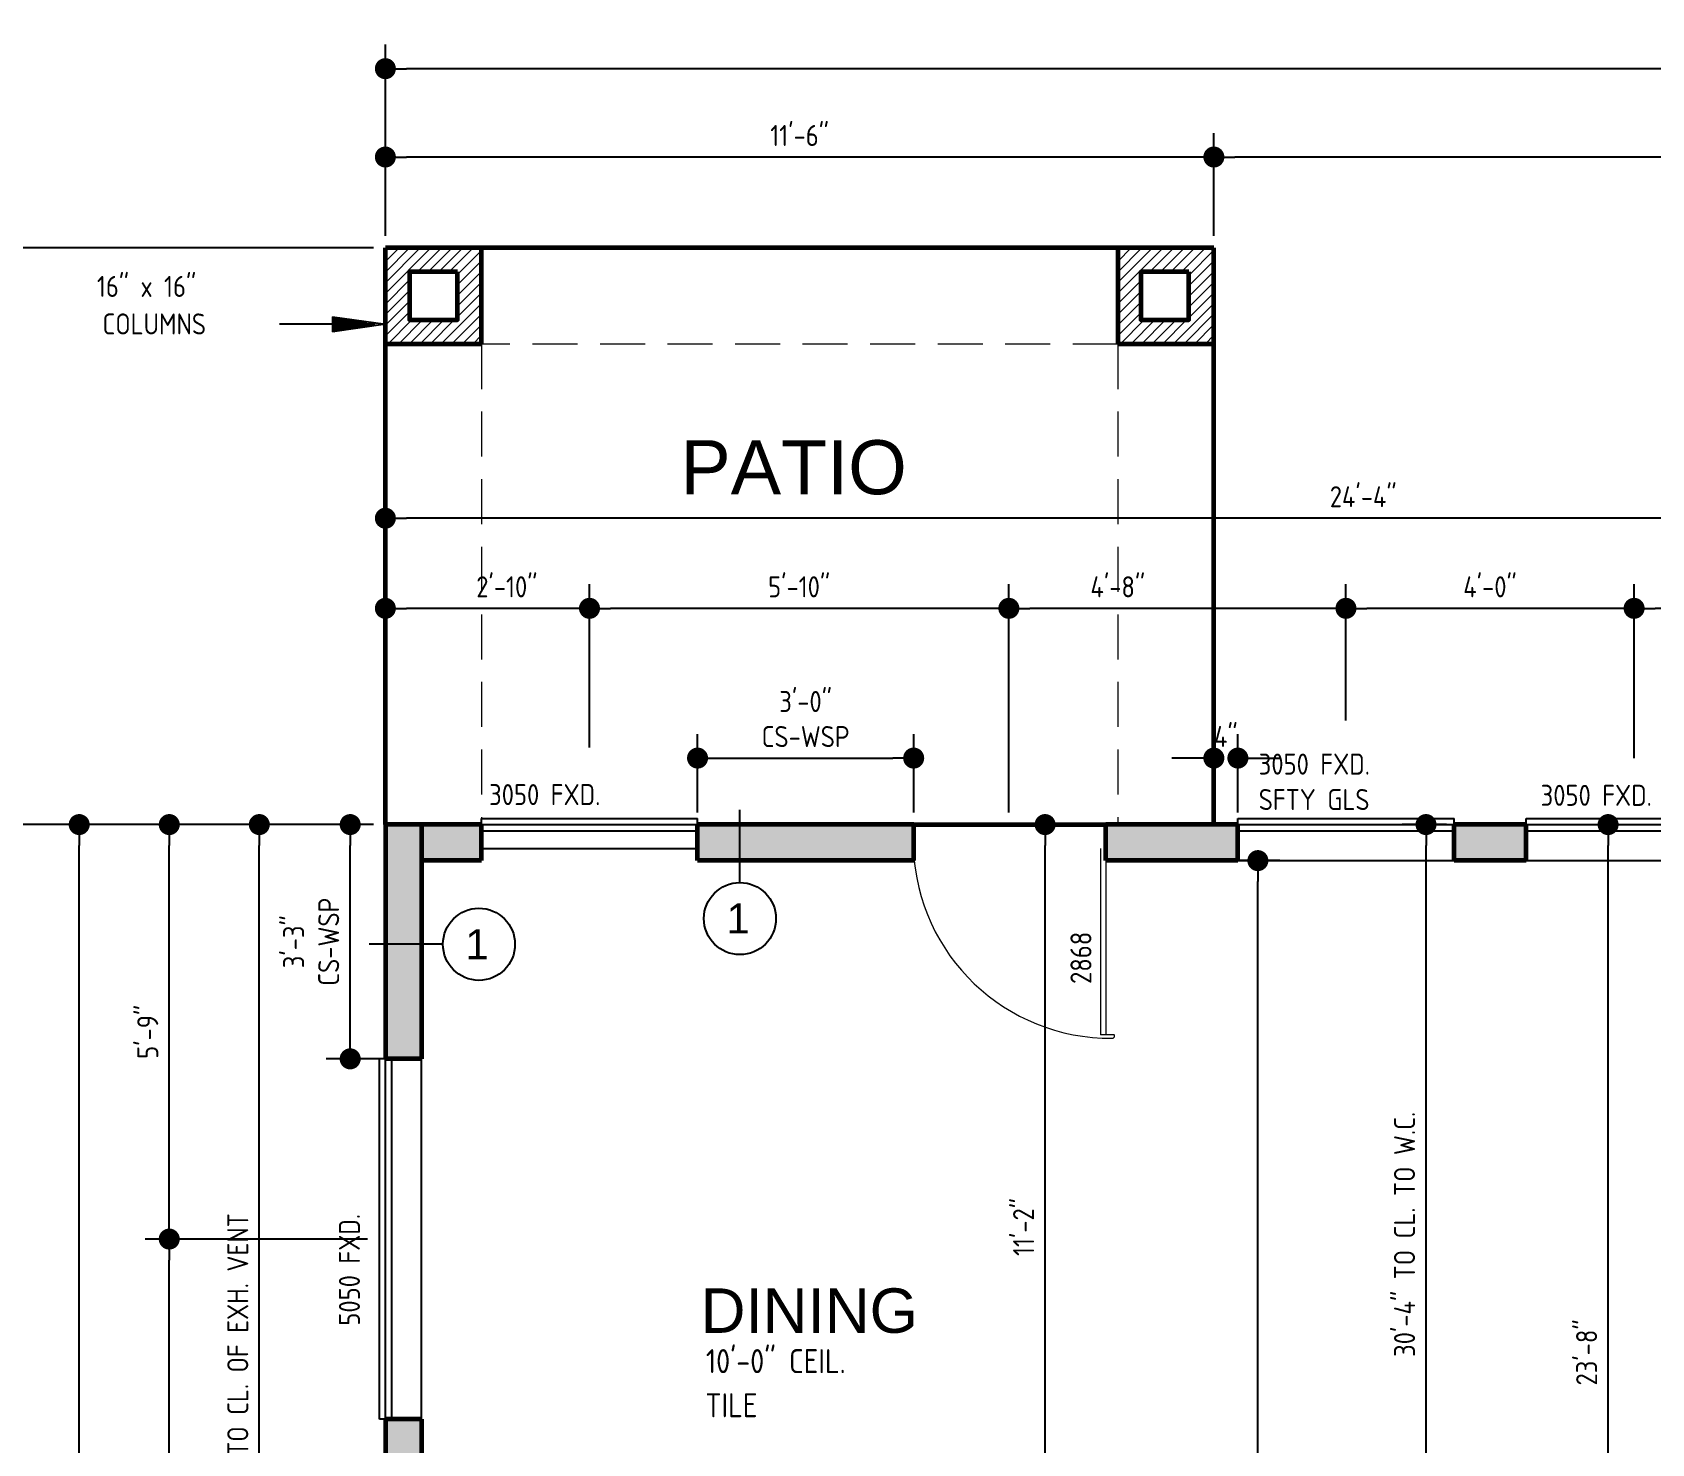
# Model space of a CAD drawing. Header units: feet. Extents: x 57903 to 63568, y -124112 to -112262.
# Drawn here: x 58261.1 to 58530.8, y -112499.9 to -112265 of the extents above; entities that cross this region are included whole.
import ezdxf

# ---------------------------------------------------------------- set-up
doc = ezdxf.new("R2010")
doc.units = ezdxf.units.FT
doc.header["$LTSCALE"] = 30
doc.header["$MEASUREMENT"] = 0
doc.linetypes.add('DASHED', pattern=[0.75, 0.5, -0.25])
doc.linetypes.add('Solid', pattern=[0])
for name, color, linetype, lineweight in [('DIMS', 137, 'Continuous', 15), ('DOORS', 157, 'Continuous', 9), ('DOORTEXT', 253, 'Continuous', 20), ('HATCH', 123, 'Continuous', 0), ('L1', 251, 'Continuous', 13), ('ROOM LBLS', 253, 'Continuous', 30), ('TEXT LBLS', 81, 'Continuous', 18), ('WALLS', 7, 'Continuous', 60), ('WINDWS LBLS', 121, 'Continuous', 18)]:
    doc.layers.add(name, color=color, linetype=linetype, lineweight=lineweight)
doc.layers.add('TEXT', color=7, linetype='Continuous')
doc.layers.add('WINS', color=121, linetype='Continuous')
doc.styles.add('ARCH', font='ARCHITXT.SHX')
doc.styles.add('SWIS72', font='swissel.ttf', dxfattribs={"height": 4.5})
doc.styles.add('TEXT1', font='ARCHITXT.shx')
doc.dimstyles.new('ARCHITECTURAL', dxfattribs={"dimtxt": 3.5, "dimasz": 3.5, "dimexe": 4, "dimexo": 2, "dimgap": 1.5, "dimtad": 1, "dimdec": 1, "dimzin": 3, "dimdsep": 46, "dimlunit": 4, "dimtxsty": 'ARCH', "dimblk": 'DOT', "dimcen": 0.0625, "dimadec": 0, "dimazin": 0, "dimtfac": 1, "dimtdec": 1, "dimtix": 1, "dimtofl": 0, "dimtmove": 1, "dimatfit": 2, "dimldrblk": 'DOTSMALL', "dimfxl": 1, "dimtolj": 1, "dimtzin": 0, "dimarcsym": 0})
pattern_1 = [(45, (-27825.7921, 10814.1042), (-0.883883476, 0.883883476), [])]

# ---------------------------------------------------------------- blocks, each defined once
blk = doc.blocks.new('_Dot')
at = {"layer": 'DIMS', "color": 0, "lineweight": -2}
blk.add_line((-0.5, 0), (-1, 0), dxfattribs=at)
at = {"layer": 'DIMS', "color": 0, "const_width": 0.5}
blk.add_lwpolyline([(-0.25, 0, 1), (0.25, 0, 1)], format="xyb", close=True, dxfattribs=at)
blk = doc.blocks.new('*D447')
at = {"layer": 'Defpoints', "color": 0, "linetype": 'Solid', "transparency": 16777216}
for p in [(58527.91, -112360.87), (58575.91, -112386.13), (58527.91, -112387.82)]:
    blk.add_point(p, dxfattribs=at)
at = {"layer": 'DIMS', "color": 0, "linetype": 'Solid', "lineweight": -2, "transparency": 16777216}
for p, q in [((58527.91, -112385.82), (58527.91, -112356.87)), ((58575.91, -112384.13), (58575.91, -112356.87)), ((58572.41, -112360.87), (58531.41, -112360.87))]:
    blk.add_line(p, q, dxfattribs=at)
at = {"layer": 'DIMS', "color": 0, "linetype": 'Solid', "lineweight": -2, "transparency": 16777216, "xscale": 3.5, "yscale": 3.5, "zscale": 3.5, "rotation": 180}
blk.add_blockref('_Dot', (58527.91, -112360.87), dxfattribs=at)
at = {"layer": 'DIMS', "color": 0, "linetype": 'Solid', "lineweight": -2, "transparency": 16777216, "xscale": 3.5, "yscale": 3.5, "zscale": 3.5}
blk.add_blockref('_Dot', (58575.91, -112360.87), dxfattribs=at)
at = {"layer": 'DIMS', "color": 0, "linetype": 'Solid', "transparency": 16777216, "insert": (58551.91, -112357.29), "char_height": 3.5, "attachment_point": 5, "style": 'ARCH'}
blk.add_mtext('\\A1;4\'-0"', dxfattribs=at)
blk = doc.blocks.new('_DotSmall')
at = {"layer": 'DIMS', "color": 0, "const_width": 0.5}
blk.add_lwpolyline([(-0.0625, 0, 1), (0.0625, 0, 1)], format="xyb", close=True, dxfattribs=at)
blk = doc.blocks.new('*D448')
at = {"layer": 'Defpoints', "color": 0, "linetype": 'Solid', "transparency": 16777216}
for p in [(58479.91, -112360.87), (58479.91, -112381.52), (58527.91, -112381.83)]:
    blk.add_point(p, dxfattribs=at)
at = {"layer": 'DIMS', "color": 0, "linetype": 'Solid', "lineweight": -2, "transparency": 16777216}
for p, q in [((58479.91, -112379.52), (58479.91, -112356.87)), ((58527.91, -112379.83), (58527.91, -112356.87)), ((58524.41, -112360.87), (58483.41, -112360.87))]:
    blk.add_line(p, q, dxfattribs=at)
at = {"layer": 'DIMS', "color": 0, "linetype": 'Solid', "lineweight": -2, "transparency": 16777216, "xscale": 3.5, "yscale": 3.5, "zscale": 3.5, "rotation": 180}
blk.add_blockref('_Dot', (58479.91, -112360.87), dxfattribs=at)
at = {"layer": 'DIMS', "color": 0, "linetype": 'Solid', "lineweight": -2, "transparency": 16777216, "xscale": 3.5, "yscale": 3.5, "zscale": 3.5}
blk.add_blockref('_Dot', (58527.91, -112360.87), dxfattribs=at)
at = {"layer": 'DIMS', "color": 0, "linetype": 'Solid', "transparency": 16777216, "insert": (58503.91, -112357.29), "char_height": 3.5, "attachment_point": 5, "style": 'ARCH'}
blk.add_mtext('\\A1;4\'-0"', dxfattribs=at)
blk = doc.blocks.new('*D449')
at = {"layer": 'Defpoints', "color": 0, "linetype": 'Solid', "transparency": 16777216}
for p in [(58423.76, -112360.87), (58479.91, -112381.52), (58423.76, -112396.87)]:
    blk.add_point(p, dxfattribs=at)
at = {"layer": 'DIMS', "color": 0, "linetype": 'Solid', "lineweight": -2, "transparency": 16777216}
for p, q in [((58423.76, -112394.87), (58423.76, -112356.87)), ((58479.91, -112379.52), (58479.91, -112356.87)), ((58476.41, -112360.87), (58427.26, -112360.87))]:
    blk.add_line(p, q, dxfattribs=at)
at = {"layer": 'DIMS', "color": 0, "linetype": 'Solid', "lineweight": -2, "transparency": 16777216, "xscale": 3.5, "yscale": 3.5, "zscale": 3.5, "rotation": 180}
blk.add_blockref('_Dot', (58423.76, -112360.87), dxfattribs=at)
at = {"layer": 'DIMS', "color": 0, "linetype": 'Solid', "lineweight": -2, "transparency": 16777216, "xscale": 3.5, "yscale": 3.5, "zscale": 3.5}
blk.add_blockref('_Dot', (58479.91, -112360.87), dxfattribs=at)
at = {"layer": 'DIMS', "color": 0, "linetype": 'Solid', "transparency": 16777216, "insert": (58441.91, -112357.29), "char_height": 3.5, "attachment_point": 5, "style": 'ARCH'}
blk.add_mtext('\\A1;4\'-8"', dxfattribs=at)
blk = doc.blocks.new('*D450')
at = {"layer": 'Defpoints', "color": 0, "linetype": 'Solid', "transparency": 16777216}
for p in [(58353.91, -112360.87), (58353.91, -112386.01), (58423.76, -112396.87)]:
    blk.add_point(p, dxfattribs=at)
at = {"layer": 'DIMS', "color": 0, "linetype": 'Solid', "lineweight": -2, "transparency": 16777216}
for p, q in [((58353.91, -112384.01), (58353.91, -112356.87)), ((58423.76, -112394.87), (58423.76, -112356.87)), ((58420.26, -112360.87), (58357.41, -112360.87))]:
    blk.add_line(p, q, dxfattribs=at)
at = {"layer": 'DIMS', "color": 0, "linetype": 'Solid', "lineweight": -2, "transparency": 16777216, "xscale": 3.5, "yscale": 3.5, "zscale": 3.5, "rotation": 180}
blk.add_blockref('_Dot', (58353.91, -112360.87), dxfattribs=at)
at = {"layer": 'DIMS', "color": 0, "linetype": 'Solid', "lineweight": -2, "transparency": 16777216, "xscale": 3.5, "yscale": 3.5, "zscale": 3.5}
blk.add_blockref('_Dot', (58423.76, -112360.87), dxfattribs=at)
at = {"layer": 'DIMS', "color": 0, "linetype": 'Solid', "transparency": 16777216, "insert": (58388.83, -112357.29), "char_height": 3.5, "attachment_point": 5, "style": 'ARCH'}
blk.add_mtext('\\A1;5\'-10"', dxfattribs=at)
blk = doc.blocks.new('*D451')
at = {"layer": 'Defpoints', "color": 0, "linetype": 'Solid', "transparency": 16777216}
for p in [(58319.91, -112360.87), (58353.91, -112386.01), (58319.91, -112396.87)]:
    blk.add_point(p, dxfattribs=at)
at = {"layer": 'DIMS', "color": 0, "linetype": 'Solid', "lineweight": -2, "transparency": 16777216}
for p, q in [((58319.91, -112394.87), (58319.91, -112356.87)), ((58353.91, -112384.01), (58353.91, -112356.87)), ((58350.41, -112360.87), (58323.41, -112360.87))]:
    blk.add_line(p, q, dxfattribs=at)
at = {"layer": 'DIMS', "color": 0, "linetype": 'Solid', "lineweight": -2, "transparency": 16777216, "xscale": 3.5, "yscale": 3.5, "zscale": 3.5, "rotation": 180}
blk.add_blockref('_Dot', (58319.91, -112360.87), dxfattribs=at)
at = {"layer": 'DIMS', "color": 0, "linetype": 'Solid', "lineweight": -2, "transparency": 16777216, "xscale": 3.5, "yscale": 3.5, "zscale": 3.5}
blk.add_blockref('_Dot', (58353.91, -112360.87), dxfattribs=at)
at = {"layer": 'DIMS', "color": 0, "linetype": 'Solid', "transparency": 16777216, "insert": (58340.15, -112357.29), "char_height": 3.5, "attachment_point": 5, "style": 'ARCH'}
blk.add_mtext('\\A1;2\'-10"', dxfattribs=at)
blk = doc.blocks.new('*D453')
at = {"layer": 'Defpoints', "color": 0, "linetype": 'Solid', "transparency": 16777216}
for p in [(58319.91, -112345.87), (58319.91, -112396.87), (58611.91, -112400.87)]:
    blk.add_point(p, dxfattribs=at)
at = {"layer": 'DIMS', "color": 0, "linetype": 'Solid', "lineweight": -2, "transparency": 16777216}
for p, q in [((58319.91, -112394.87), (58319.91, -112341.87)), ((58611.91, -112398.87), (58611.91, -112341.87)), ((58608.41, -112345.87), (58323.41, -112345.87))]:
    blk.add_line(p, q, dxfattribs=at)
at = {"layer": 'DIMS', "color": 0, "linetype": 'Solid', "lineweight": -2, "transparency": 16777216, "xscale": 3.5, "yscale": 3.5, "zscale": 3.5, "rotation": 180}
blk.add_blockref('_Dot', (58319.91, -112345.87), dxfattribs=at)
at = {"layer": 'DIMS', "color": 0, "linetype": 'Solid', "lineweight": -2, "transparency": 16777216, "xscale": 3.5, "yscale": 3.5, "zscale": 3.5}
blk.add_blockref('_Dot', (58611.91, -112345.87), dxfattribs=at)
at = {"layer": 'DIMS', "color": 0, "linetype": 'Solid', "transparency": 16777216, "insert": (58482.79, -112342.29), "char_height": 3.5, "attachment_point": 5, "style": 'ARCH'}
blk.add_mtext('\\A1;24\'-4"', dxfattribs=at)
blk = doc.blocks.new('*D454')
at = {"layer": 'Defpoints', "color": 0, "linetype": 'Solid', "transparency": 16777216}
for p in [(58457.91, -112285.74), (58457.91, -112300.87), (58787.91, -112396.87)]:
    blk.add_point(p, dxfattribs=at)
at = {"layer": 'DIMS', "color": 0, "linetype": 'Solid', "lineweight": -2, "transparency": 16777216}
for p, q in [((58457.91, -112298.87), (58457.91, -112281.74)), ((58787.91, -112394.87), (58787.91, -112281.74)), ((58784.41, -112285.74), (58461.41, -112285.74))]:
    blk.add_line(p, q, dxfattribs=at)
at = {"layer": 'DIMS', "color": 0, "linetype": 'Solid', "lineweight": -2, "transparency": 16777216, "xscale": 3.5, "yscale": 3.5, "zscale": 3.5, "rotation": 180}
blk.add_blockref('_Dot', (58457.91, -112285.74), dxfattribs=at)
at = {"layer": 'DIMS', "color": 0, "linetype": 'Solid', "lineweight": -2, "transparency": 16777216, "xscale": 3.5, "yscale": 3.5, "zscale": 3.5}
blk.add_blockref('_Dot', (58787.91, -112285.74), dxfattribs=at)
at = {"layer": 'DIMS', "color": 0, "linetype": 'Solid', "transparency": 16777216, "insert": (58622.91, -112282.16), "char_height": 3.5, "attachment_point": 5, "style": 'ARCH'}
blk.add_mtext('\\A1;27\'-6"', dxfattribs=at)
blk = doc.blocks.new('*D455')
at = {"layer": 'Defpoints', "color": 0, "linetype": 'Solid', "transparency": 16777216}
for p in [(58319.91, -112285.74), (58319.91, -112289.82), (58457.91, -112300.87)]:
    blk.add_point(p, dxfattribs=at)
at = {"layer": 'DIMS', "color": 0, "linetype": 'Solid', "lineweight": -2, "transparency": 16777216}
for p, q in [((58319.91, -112287.82), (58319.91, -112281.74)), ((58457.91, -112298.87), (58457.91, -112281.74)), ((58454.41, -112285.74), (58323.41, -112285.74))]:
    blk.add_line(p, q, dxfattribs=at)
at = {"layer": 'DIMS', "color": 0, "linetype": 'Solid', "lineweight": -2, "transparency": 16777216, "xscale": 3.5, "yscale": 3.5, "zscale": 3.5, "rotation": 180}
blk.add_blockref('_Dot', (58319.91, -112285.74), dxfattribs=at)
at = {"layer": 'DIMS', "color": 0, "linetype": 'Solid', "lineweight": -2, "transparency": 16777216, "xscale": 3.5, "yscale": 3.5, "zscale": 3.5}
blk.add_blockref('_Dot', (58457.91, -112285.74), dxfattribs=at)
at = {"layer": 'DIMS', "color": 0, "linetype": 'Solid', "transparency": 16777216, "insert": (58388.91, -112282.16), "char_height": 3.5, "attachment_point": 5, "style": 'ARCH'}
blk.add_mtext('\\A1;11\'-6"', dxfattribs=at)
blk = doc.blocks.new('*D456')
at = {"layer": 'Defpoints', "color": 0, "linetype": 'Solid', "transparency": 16777216}
for p in [(58319.91, -112271.03), (58319.91, -112300.87), (58787.91, -112396.87)]:
    blk.add_point(p, dxfattribs=at)
at = {"layer": 'DIMS', "color": 0, "linetype": 'Solid', "lineweight": -2, "transparency": 16777216}
for p, q in [((58319.91, -112298.87), (58319.91, -112267.03)), ((58787.91, -112394.87), (58787.91, -112267.03)), ((58784.41, -112271.03), (58323.41, -112271.03))]:
    blk.add_line(p, q, dxfattribs=at)
at = {"layer": 'DIMS', "color": 0, "linetype": 'Solid', "lineweight": -2, "transparency": 16777216, "xscale": 3.5, "yscale": 3.5, "zscale": 3.5, "rotation": 180}
blk.add_blockref('_Dot', (58319.91, -112271.03), dxfattribs=at)
at = {"layer": 'DIMS', "color": 0, "linetype": 'Solid', "lineweight": -2, "transparency": 16777216, "xscale": 3.5, "yscale": 3.5, "zscale": 3.5}
blk.add_blockref('_Dot', (58787.91, -112271.03), dxfattribs=at)
at = {"layer": 'DIMS', "color": 0, "linetype": 'Solid', "transparency": 16777216, "insert": (58553.91, -112267.44), "char_height": 3.5, "attachment_point": 5, "style": 'ARCH'}
blk.add_mtext('\\A1;39\'-0"', dxfattribs=at)
blk = doc.blocks.new('*D490')
at = {"layer": 'Defpoints', "color": 0, "linetype": 'Solid', "transparency": 16777216}
for p in [(58283.91, -112465.87), (58318.91, -112465.87, -0.39), (58306.59, -112810.87)]:
    blk.add_point(p, dxfattribs=at)
at = {"layer": 'DIMS', "color": 0, "linetype": 'Solid', "lineweight": -2, "transparency": 16777216}
for p, q in [((58316.91, -112465.87), (58279.91, -112465.87)), ((58283.91, -112807.37), (58283.91, -112469.37)), ((58304.59, -112810.87), (58279.91, -112810.87))]:
    blk.add_line(p, q, dxfattribs=at)
at = {"layer": 'DIMS', "color": 0, "linetype": 'Solid', "lineweight": -2, "transparency": 16777216, "xscale": 3.5, "yscale": 3.5, "zscale": 3.5}
for p, rotation in [((58283.91, -112465.87), 90), ((58283.91, -112810.87), 270)]:
    blk.add_blockref('_Dot', p, dxfattribs=dict(at, rotation=rotation))
at = {"layer": 'DIMS', "color": 0, "linetype": 'Solid', "transparency": 16777216, "insert": (58280.33, -112603.97), "char_height": 3.5, "attachment_point": 5, "rotation": 90, "style": 'ARCH'}
blk.add_mtext('\\A1;28\'-9"', dxfattribs=at)
blk = doc.blocks.new('*D491')
at = {"layer": 'Defpoints', "color": 0, "linetype": 'Solid', "transparency": 16777216}
for p in [(58283.91, -112396.87), (58319.91, -112396.87), (58318.91, -112465.87, -0.39)]:
    blk.add_point(p, dxfattribs=at)
at = {"layer": 'DIMS', "color": 0, "linetype": 'Solid', "lineweight": -2, "transparency": 16777216}
for p, q in [((58317.91, -112396.87), (58279.91, -112396.87)), ((58283.91, -112462.37), (58283.91, -112400.37)), ((58316.91, -112465.87), (58279.91, -112465.87))]:
    blk.add_line(p, q, dxfattribs=at)
at = {"layer": 'DIMS', "color": 0, "linetype": 'Solid', "lineweight": -2, "transparency": 16777216, "xscale": 3.5, "yscale": 3.5, "zscale": 3.5}
for p, rotation in [((58283.91, -112396.87), 90), ((58283.91, -112465.87), 270)]:
    blk.add_blockref('_Dot', p, dxfattribs=dict(at, rotation=rotation))
at = {"layer": 'DIMS', "color": 0, "linetype": 'Solid', "transparency": 16777216, "insert": (58280.33, -112431.37), "char_height": 3.5, "attachment_point": 5, "rotation": 90, "style": 'ARCH'}
blk.add_mtext('\\A1;5\'-9"', dxfattribs=at)
blk = doc.blocks.new('*D498')
at = {"layer": 'Defpoints', "color": 0, "linetype": 'Solid', "transparency": 16777216}
for p in [(58253.91, -112396.87), (58319.91, -112396.87), (58319.91, -113188.87)]:
    blk.add_point(p, dxfattribs=at)
at = {"layer": 'DIMS', "color": 0, "linetype": 'Solid', "lineweight": -2, "transparency": 16777216}
for p, q in [((58317.91, -112396.87), (58249.91, -112396.87)), ((58253.91, -113185.37), (58253.91, -112400.37)), ((58317.91, -113188.87), (58249.91, -113188.87))]:
    blk.add_line(p, q, dxfattribs=at)
at = {"layer": 'DIMS', "color": 0, "linetype": 'Solid', "lineweight": -2, "transparency": 16777216, "xscale": 3.5, "yscale": 3.5, "zscale": 3.5}
for p, rotation in [((58253.91, -112396.87), 90), ((58253.91, -113188.87), 270)]:
    blk.add_blockref('_Dot', p, dxfattribs=dict(at, rotation=rotation))
at = {"layer": 'DIMS', "color": 0, "linetype": 'Solid', "transparency": 16777216, "insert": (58250.33, -112792.87), "char_height": 3.5, "attachment_point": 5, "rotation": 90, "style": 'ARCH'}
blk.add_mtext('\\A1;66\'-0"', dxfattribs=at)
blk = doc.blocks.new('*D499')
at = {"layer": 'Defpoints', "color": 0, "linetype": 'Solid', "transparency": 16777216}
for p in [(58253.91, -112300.87), (58319.91, -112300.87), (58319.91, -112396.87)]:
    blk.add_point(p, dxfattribs=at)
at = {"layer": 'DIMS', "color": 0, "linetype": 'Solid', "lineweight": -2, "transparency": 16777216}
for p, q in [((58317.91, -112300.87), (58249.91, -112300.87)), ((58253.91, -112393.37), (58253.91, -112304.37)), ((58317.91, -112396.87), (58249.91, -112396.87))]:
    blk.add_line(p, q, dxfattribs=at)
at = {"layer": 'DIMS', "color": 0, "linetype": 'Solid', "lineweight": -2, "transparency": 16777216, "xscale": 3.5, "yscale": 3.5, "zscale": 3.5}
for p, rotation in [((58253.91, -112300.87), 90), ((58253.91, -112396.87), 270)]:
    blk.add_blockref('_Dot', p, dxfattribs=dict(at, rotation=rotation))
at = {"layer": 'DIMS', "color": 0, "linetype": 'Solid', "transparency": 16777216, "insert": (58250.33, -112348.87), "char_height": 3.5, "attachment_point": 5, "rotation": 90, "style": 'ARCH'}
blk.add_mtext('\\A1;8\'-0"', dxfattribs=at)
blk = doc.blocks.new('*D500')
at = {"layer": 'Defpoints', "color": 0, "linetype": 'Solid', "transparency": 16777216}
for p in [(58268.91, -112396.87), (58319.91, -112396.87), (58323.91, -112657.9)]:
    blk.add_point(p, dxfattribs=at)
at = {"layer": 'DIMS', "color": 0, "linetype": 'Solid', "lineweight": -2, "transparency": 16777216}
for p, q in [((58317.91, -112396.87), (58264.91, -112396.87)), ((58268.91, -112654.4), (58268.91, -112400.37)), ((58321.91, -112657.9), (58264.91, -112657.9))]:
    blk.add_line(p, q, dxfattribs=at)
at = {"layer": 'DIMS', "color": 0, "linetype": 'Solid', "lineweight": -2, "transparency": 16777216, "xscale": 3.5, "yscale": 3.5, "zscale": 3.5}
for p, rotation in [((58268.91, -112396.87), 90), ((58268.91, -112657.9), 270)]:
    blk.add_blockref('_Dot', p, dxfattribs=dict(at, rotation=rotation))
at = {"layer": 'DIMS', "color": 0, "linetype": 'Solid', "transparency": 16777216, "insert": (58265.33, -112527.39), "char_height": 3.5, "attachment_point": 5, "rotation": 90, "style": 'ARCH'}
blk.add_mtext('\\A1;21\'-9"', dxfattribs=at)
blk = doc.blocks.new('*D510')
at = {"layer": 'Defpoints', "color": 0, "linetype": 'Solid', "transparency": 16777216}
for p in [(58512.89, -112396.87), (58523.58, -112396.87), (58513.24, -112680.87)]:
    blk.add_point(p, dxfattribs=at)
at = {"layer": 'DIMS', "color": 0, "linetype": 'Solid', "lineweight": -2, "transparency": 16777216}
for p, q in [((58514.89, -112396.87), (58527.58, -112396.87)), ((58523.58, -112677.37), (58523.58, -112400.37)), ((58515.24, -112680.87), (58527.58, -112680.87))]:
    blk.add_line(p, q, dxfattribs=at)
at = {"layer": 'DIMS', "color": 0, "linetype": 'Solid', "lineweight": -2, "transparency": 16777216, "xscale": 3.5, "yscale": 3.5, "zscale": 3.5}
for p, rotation in [((58523.58, -112396.87), 90), ((58523.58, -112680.87), 270)]:
    blk.add_blockref('_Dot', p, dxfattribs=dict(at, rotation=rotation))
at = {"layer": 'DIMS', "color": 0, "linetype": 'Solid', "transparency": 16777216, "insert": (58520, -112484.74), "char_height": 3.5, "attachment_point": 5, "rotation": 90, "style": 'ARCH'}
blk.add_mtext('\\A1;23\'-8"', dxfattribs=at)
blk = doc.blocks.new('*D549')
at = {"layer": 'Defpoints', "color": 0, "linetype": 'Solid', "transparency": 16777216}
for p in [(58493.25, -112396.87), (58498.64, -112396.87), (58507.91, -112760.87)]:
    blk.add_point(p, dxfattribs=at)
at = {"layer": 'DIMS', "color": 0, "linetype": 'Solid', "lineweight": -2, "transparency": 16777216}
for p, q in [((58496.64, -112396.87), (58489.25, -112396.87)), ((58493.25, -112757.37), (58493.25, -112400.37)), ((58505.91, -112760.87), (58489.25, -112760.87))]:
    blk.add_line(p, q, dxfattribs=at)
at = {"layer": 'DIMS', "color": 0, "linetype": 'Solid', "lineweight": -2, "transparency": 16777216, "xscale": 3.5, "yscale": 3.5, "zscale": 3.5}
for p, rotation in [((58493.25, -112396.87), 90), ((58493.25, -112760.87), 270)]:
    blk.add_blockref('_Dot', p, dxfattribs=dict(at, rotation=rotation))
at = {"layer": 'DIMS', "color": 0, "linetype": 'Solid', "transparency": 16777216, "insert": (58489.67, -112465.08), "char_height": 3.5, "attachment_point": 5, "rotation": 90, "style": 'ARCH'}
blk.add_mtext('\\A1;30\'-4" TO CL. TO W.C.', dxfattribs=at)
blk = doc.blocks.new('*D481')
at = {"layer": 'Defpoints', "color": 0, "linetype": 'Solid', "transparency": 16777216}
for p in [(58429.8, -112396.87), (58461.91, -112396.87), (58435.91, -112530.85, -0.82)]:
    blk.add_point(p, dxfattribs=at)
at = {"layer": 'DIMS', "color": 0, "linetype": 'Solid', "lineweight": -2, "transparency": 16777216}
for p, q in [((58459.91, -112396.87), (58425.8, -112396.87)), ((58429.8, -112527.35), (58429.8, -112400.37)), ((58433.91, -112530.85), (58425.8, -112530.85))]:
    blk.add_line(p, q, dxfattribs=at)
at = {"layer": 'DIMS', "color": 0, "linetype": 'Solid', "lineweight": -2, "transparency": 16777216, "xscale": 3.5, "yscale": 3.5, "zscale": 3.5}
for p, rotation in [((58429.8, -112396.87), 90), ((58429.8, -112530.85), 270)]:
    blk.add_blockref('_Dot', p, dxfattribs=dict(at, rotation=rotation))
at = {"layer": 'DIMS', "color": 0, "linetype": 'Solid', "transparency": 16777216, "insert": (58426.21, -112463.86), "char_height": 3.5, "attachment_point": 5, "rotation": 90, "style": 'ARCH'}
blk.add_mtext('\\A1;11\'-2"', dxfattribs=at)
blk = doc.blocks.new('*D577')
at = {"layer": 'Defpoints', "color": 0, "linetype": 'Solid', "transparency": 16777216}
for p in [(58298.91, -112396.87), (58319.91, -112396.87), (58320.98, -112592.95, -0.51)]:
    blk.add_point(p, dxfattribs=at)
at = {"layer": 'DIMS', "color": 0, "linetype": 'Solid', "lineweight": -2, "transparency": 16777216}
for p, q in [((58317.91, -112396.87), (58294.91, -112396.87)), ((58298.91, -112589.45), (58298.91, -112400.37)), ((58318.98, -112592.95), (58294.91, -112592.95))]:
    blk.add_line(p, q, dxfattribs=at)
at = {"layer": 'DIMS', "color": 0, "linetype": 'Solid', "lineweight": -2, "transparency": 16777216, "xscale": 3.5, "yscale": 3.5, "zscale": 3.5}
for p, rotation in [((58298.91, -112396.87), 90), ((58298.91, -112592.95), 270)]:
    blk.add_blockref('_Dot', p, dxfattribs=dict(at, rotation=rotation))
at = {"layer": 'DIMS', "color": 0, "linetype": 'Solid', "transparency": 16777216, "insert": (58295.33, -112487.97), "char_height": 3.5, "attachment_point": 5, "rotation": 90, "style": 'ARCH'}
blk.add_mtext('\\A1;16\'-4" TO CL. OF EXH. VENT', dxfattribs=at)
blk = doc.blocks.new('*D583')
at = {"layer": 'Defpoints', "color": 0, "transparency": 16777216}
for p in [(58457.91, -112385.8), (58457.91, -112396.87), (58461.91, -112396.87)]:
    blk.add_point(p, dxfattribs=at)
at = {"layer": 'DIMS', "color": 0, "lineweight": -2, "transparency": 16777216}
for p, q in [((58457.91, -112394.87), (58457.91, -112381.8)), ((58461.91, -112394.87), (58461.91, -112381.8)), ((58454.41, -112385.8), (58450.91, -112385.8)), ((58465.41, -112385.8), (58468.91, -112385.8))]:
    blk.add_line(p, q, dxfattribs=at)
at = {"layer": 'DIMS', "color": 0, "lineweight": -2, "transparency": 16777216, "xscale": 3.5, "yscale": 3.5, "zscale": 3.5}
blk.add_blockref('_Dot', (58457.91, -112385.8), dxfattribs=at)
at = {"layer": 'DIMS', "color": 0, "lineweight": -2, "transparency": 16777216, "xscale": 3.5, "yscale": 3.5, "zscale": 3.5, "rotation": 180}
blk.add_blockref('_Dot', (58461.91, -112385.8), dxfattribs=at)
at = {"layer": 'DIMS', "color": 0, "transparency": 16777216, "insert": (58459.91, -112382.21), "char_height": 3.5, "attachment_point": 5, "style": 'ARCH'}
blk.add_mtext('\\A1;4"', dxfattribs=at)
blk = doc.blocks.new('*D586')
at = {"layer": 'Defpoints', "color": 0, "linetype": 'Solid', "transparency": 16777216}
for p in [(58407.91, -112385.8), (58371.91, -112396.87), (58407.91, -112396.87)]:
    blk.add_point(p, dxfattribs=at)
at = {"layer": 'DIMS', "color": 0, "linetype": 'Solid', "lineweight": -2, "transparency": 16777216}
for p, q in [((58371.91, -112394.87), (58371.91, -112381.8)), ((58407.91, -112394.87), (58407.91, -112381.8)), ((58375.41, -112385.8), (58404.41, -112385.8))]:
    blk.add_line(p, q, dxfattribs=at)
at = {"layer": 'DIMS', "color": 0, "linetype": 'Solid', "lineweight": -2, "transparency": 16777216, "xscale": 3.5, "yscale": 3.5, "zscale": 3.5, "rotation": 180}
blk.add_blockref('_Dot', (58371.91, -112385.8), dxfattribs=at)
at = {"layer": 'DIMS', "color": 0, "linetype": 'Solid', "lineweight": -2, "transparency": 16777216, "xscale": 3.5, "yscale": 3.5, "zscale": 3.5}
blk.add_blockref('_Dot', (58407.91, -112385.8), dxfattribs=at)
at = {"layer": 'DIMS', "color": 0, "linetype": 'Solid', "transparency": 16777216, "insert": (58389.91, -112379.3), "char_height": 3.5, "attachment_point": 5, "style": 'ARCH'}
blk.add_mtext('\\A1;3\'-0"\\PCS-WSP', dxfattribs=at)
blk = doc.blocks.new('*D556')
at = {"layer": 'Defpoints', "color": 0, "linetype": 'Solid', "transparency": 16777216}
for p in [(58314.05, -112396.87), (58319.91, -112396.87), (58321.91, -112435.87)]:
    blk.add_point(p, dxfattribs=at)
at = {"layer": 'DIMS', "color": 0, "linetype": 'Solid', "lineweight": -2, "transparency": 16777216}
for p, q in [((58317.91, -112396.87), (58310.05, -112396.87)), ((58314.05, -112432.37), (58314.05, -112400.37)), ((58319.91, -112435.87), (58310.05, -112435.87))]:
    blk.add_line(p, q, dxfattribs=at)
at = {"layer": 'DIMS', "color": 0, "linetype": 'Solid', "lineweight": -2, "transparency": 16777216, "xscale": 3.5, "yscale": 3.5, "zscale": 3.5}
for p, rotation in [((58314.05, -112396.87), 90), ((58314.05, -112435.87), 270)]:
    blk.add_blockref('_Dot', p, dxfattribs=dict(at, rotation=rotation))
at = {"layer": 'DIMS', "color": 0, "linetype": 'Solid', "transparency": 16777216, "insert": (58307.55, -112416.37), "char_height": 3.5, "attachment_point": 5, "rotation": 90, "style": 'ARCH'}
blk.add_mtext('\\A1;3\'-3" \\PCS-WSP', dxfattribs=at)
blk = doc.blocks.new('*D593')
at = {"layer": 'Defpoints', "color": 0, "linetype": 'Solid', "transparency": 16777216}
for p in [(58465.24, -112402.87), (58470.91, -112402.87), (58470.91, -112708.87)]:
    blk.add_point(p, dxfattribs=at)
at = {"layer": 'DIMS', "color": 0, "linetype": 'Solid', "lineweight": -2, "transparency": 16777216}
for p, q in [((58468.91, -112402.87), (58461.24, -112402.87)), ((58465.24, -112705.37), (58465.24, -112406.37)), ((58468.91, -112708.87), (58461.24, -112708.87))]:
    blk.add_line(p, q, dxfattribs=at)
at = {"layer": 'DIMS', "color": 0, "linetype": 'Solid', "lineweight": -2, "transparency": 16777216, "xscale": 3.5, "yscale": 3.5, "zscale": 3.5}
for p, rotation in [((58465.24, -112402.87), 90), ((58465.24, -112708.87), 270)]:
    blk.add_blockref('_Dot', p, dxfattribs=dict(at, rotation=rotation))
at = {"layer": 'DIMS', "color": 0, "linetype": 'Solid', "transparency": 16777216, "insert": (58461.66, -112555.87), "char_height": 3.5, "attachment_point": 5, "rotation": 90, "style": 'ARCH'}
blk.add_mtext('\\A1;25\'-6"', dxfattribs=at)

msp = doc.modelspace()

# ---------------------------------------------------------------- hatches: boundary and pattern name
at = {"layer": 'HATCH', "linetype": 'Solid'}
h = msp.add_hatch(dxfattribs=at)
h.set_pattern_fill('ANSI31', color=256, scale=10, style=0)
h.set_pattern_definition(pattern_1)
h.paths.add_polyline_path([(58335.92, -112300.87), (58319.91, -112300.87), (58319.91, -112316.87), (58335.92, -112316.87)])
h.paths.add_polyline_path([(58323.92, -112312.87), (58323.92, -112304.87), (58331.92, -112304.87), (58331.92, -112312.87)], flags=16)
h = msp.add_hatch(dxfattribs=at)
h.set_pattern_fill('ANSI31', color=256, scale=10, style=0)
h.set_pattern_definition(pattern_1)
h.paths.add_polyline_path([(58457.91, -112300.87), (58441.91, -112300.87), (58441.91, -112316.87), (58457.91, -112316.87)])
h.paths.add_polyline_path([(58453.73, -112304.87), (58453.73, -112312.87), (58445.73, -112312.87), (58445.73, -112304.87)], flags=16)
for points in [[(58325.91, -112396.87), (58319.91, -112396.87), (58319.91, -112435.87), (58325.91, -112435.87)], [(58407.91, -112396.87), (58371.91, -112396.87), (58371.91, -112402.87), (58407.91, -112402.87)]]:
    msp.add_hatch(color=256, dxfattribs=at).paths.add_polyline_path(points)
at = {"layer": 'HATCH'}
h = msp.add_hatch(color=9, dxfattribs=at)
h.dxf.hatch_style = 1
h.set_gradient(color1=(199, 200, 202), color2=(147, 149, 152), name='INVCYLINDER')
h.paths.add_polyline_path([(58335.91, -112396.87), (58325.91, -112396.87), (58325.91, -112402.87), (58335.91, -112402.87)])
h = msp.add_hatch(color=9, dxfattribs=at)
h.dxf.hatch_style = 1
h.set_gradient(color1=(199, 200, 202), color2=(147, 149, 152), name='INVCYLINDER')
h.paths.add_polyline_path([(58439.91, -112402.87), (58439.91, -112396.87), (58461.91, -112396.87), (58461.91, -112402.87)])
h = msp.add_hatch(color=9, dxfattribs=at)
h.dxf.hatch_style = 1
h.set_gradient(color1=(199, 200, 202), color2=(147, 149, 152), name='INVCYLINDER')
h.paths.add_polyline_path([(58497.91, -112396.87), (58509.91, -112396.87), (58509.91, -112397.87), (58509.91, -112402.87), (58497.91, -112402.87), (58497.91, -112397.87)])
h.paths.add_polyline_path([(58545.91, -112397.87), (58545.91, -112396.87), (58557.91, -112396.87), (58557.91, -112397.87), (58557.91, -112402.87), (58545.91, -112402.87)])
h = msp.add_hatch(color=9, dxfattribs=at)
h.dxf.hatch_style = 1
h.set_gradient(color1=(199, 200, 202), color2=(147, 149, 152), name='INVCYLINDER')
h.paths.add_polyline_path([(58325.91, -112495.87), (58319.93, -112495.87), (58319.93, -112792.87), (58325.91, -112792.87)])
h.paths.add_polyline_path([(58322.69, -112588.78), (58322.69, -112597.11), (58320.98, -112597.11), (58320.98, -112588.78)], flags=16)
at = {"layer": 'TEXT'}
h = msp.add_hatch(dxfattribs=at)
h.set_pattern_fill('ANSI31', color=256, scale=1.25, angle=132.5796, style=0)
h.set_pattern_definition([(357.579624, (58592.99921, -111709.39937), (0.00659859, 0.156110605), [])])
h.paths.add_polyline_path([(58318.59, -112313.58), (58311.09, -112314.83), (58311.09, -112312.33)])

# ---------------------------------------------------------------- linework, layer by layer
at = {"layer": 'DOORS'}
for p, q in [((58439.03, -112400.87), (58439.03, -112431.87)), ((58439.91, -112400.87), (58439.91, -112431.87)), ((58441.21, -112431.87), (58439.03, -112431.87)), ((58439.03, -112432.44), (58439.03, -112432.45))]:
    msp.add_line(p, q, dxfattribs=at)
for centre, radius, start, end in [((58440.67, -112399.6), 32.84, 182.2102, 270.5042), ((58440.95, -112432.01), 0.439, 270.9922, 351.1058), ((58441.21, -112432.05), 0.175, 351.1058, 90)]:
    msp.add_arc(centre, radius, start, end, dxfattribs=at)
at = {"layer": 'L1', "linetype": 'DASHED', "ltscale": 0.5}
for p, q in [((58335.92, -112316.87, 0), (58335.92, -112396.87, 0)), ((58441.91, -112316.87, 0), (58335.92, -112316.87)), ((58441.91, -112316.87), (58441.91, -112396.87))]:
    msp.add_line(p, q, dxfattribs=at)
at = {"layer": 'TEXT'}
for p, q in [((58311.09, -112312.33), (58311.09, -112314.83)), ((58311.09, -112312.33), (58319.91, -112313.58)), ((58311.09, -112313.58), (58302.29, -112313.58)), ((58319.91, -112313.58), (58311.09, -112314.83)), ((58378.97, -112406.52), (58378.97, -112394.39)), ((58329.5, -112416.8), (58317.22, -112416.8))]:
    msp.add_line(p, q, dxfattribs=at)
for centre in [(58378.97, -112412.52), (58335.5, -112416.8)]:
    msp.add_circle(centre, 6, dxfattribs=at)
at = {"layer": 'WALLS'}
for p, q in [((58457.91, -112300.87, 0), (58319.91, -112300.87)), ((58319.91, -112396.87), (58319.91, -112300.87)), ((58335.92, -112316.87), (58335.92, -112300.87)), ((58441.91, -112300.87), (58441.91, -112316.87)), ((58457.91, -112396.87), (58457.91, -112300.87)), ((58335.92, -112316.87), (58319.92, -112316.87)), ((58457.91, -112316.87), (58441.91, -112316.87)), ((58319.91, -112396.87), (58319.91, -112435.87, -0.39)), ((58335.91, -112396.87), (58319.91, -112396.87)), ((58325.91, -112396.87), (58325.91, -112435.87, -0.39)), ((58335.91, -112402.87, 0), (58335.91, -112396.87)), ((58371.91, -112402.87), (58371.91, -112396.87)), ((58407.91, -112396.87), (58371.91, -112396.87)), ((58407.91, -112402.87), (58407.91, -112396.87)), ((58407.91, -112396.87), (58439.91, -112396.87)), ((58461.91, -112396.87), (58439.91, -112396.87)), ((58439.91, -112402.87), (58439.91, -112396.87)), ((58461.91, -112402.87, 0), (58461.91, -112396.87)), ((58509.91, -112396.87), (58497.91, -112396.87)), ((58497.91, -112402.87), (58497.91, -112396.87)), ((58509.91, -112402.87, 0), (58509.91, -112396.87)), ((58335.91, -112402.87), (58325.91, -112402.87)), ((58407.91, -112402.87), (58371.91, -112402.87)), ((58461.91, -112402.87), (58439.91, -112402.87)), ((58509.91, -112402.87), (58497.91, -112402.87)), ((58325.91, -112435.87, -0.39), (58319.91, -112435.87, -0.39)), ((58319.91, -112495.87, -0.39), (58319.91, -112792.87)), ((58325.91, -112495.87, -0.39), (58319.91, -112495.87, -0.39)), ((58325.91, -112495.87, -0.39), (58325.91, -112792.87))]:
    msp.add_line(p, q, dxfattribs=at)
msp.add_lwpolyline([(58331.92, -112304.87), (58323.92, -112304.87), (58323.92, -112312.87), (58331.92, -112312.87)], close=True, dxfattribs=at)
at = {"layer": 'WALLS', "elevation": 0}
msp.add_lwpolyline([(58453.73, -112304.87), (58445.73, -112304.87), (58445.73, -112312.87), (58453.73, -112312.87)], close=True, dxfattribs=at)
at = {"layer": 'WINS', "linetype": 'Continuous'}
for p, q in [((58335.91, -112395.87), (58371.91, -112395.87)), ((58335.91, -112396.87), (58335.91, -112395.87)), ((58335.91, -112396.87), (58371.91, -112396.87)), ((58335.91, -112396.87), (58371.91, -112396.87)), ((58371.91, -112396.89), (58371.91, -112395.87)), ((58461.91, -112395.87), (58497.91, -112395.87)), ((58461.91, -112396.87), (58461.91, -112395.87)), ((58461.91, -112396.87), (58497.91, -112396.87)), ((58461.91, -112396.87), (58497.91, -112396.87)), ((58497.91, -112397.92), (58497.91, -112395.87)), ((58509.91, -112395.87), (58545.91, -112395.87)), ((58509.91, -112396.87), (58509.91, -112395.87)), ((58509.91, -112396.87), (58545.91, -112396.87)), ((58509.91, -112396.87), (58545.91, -112396.87)), ((58335.91, -112397.92), (58371.91, -112397.92)), ((58461.91, -112397.92), (58497.91, -112397.92)), ((58509.91, -112397.92), (58545.91, -112397.92)), ((58335.91, -112400.87), (58371.91, -112400.87)), ((58461.91, -112402.87), (58497.91, -112402.87)), ((58509.91, -112402.87), (58545.91, -112402.87)), ((58318.91, -112495.87, -0.39), (58318.91, -112435.87, -0.39)), ((58319.93, -112435.87, -0.39), (58318.91, -112435.87, -0.39)), ((58319.91, -112495.87, -0.39), (58319.91, -112435.87, -0.39)), ((58319.91, -112495.87, -0.39), (58319.91, -112435.87, -0.39)), ((58320.96, -112495.87, -0.39), (58320.96, -112435.87, -0.39)), ((58325.91, -112495.87, -0.39), (58325.91, -112435.87, -0.39)), ((58319.91, -112495.87, -0.39), (58318.91, -112495.87, -0.39))]:
    msp.add_line(p, q, dxfattribs=at)

# ---------------------------------------------------------------- texts
at = {"layer": 'DOORTEXT', "color": 7, "style": 'TEXT1'}
msp.add_text('2868', height=3.5, rotation=90, dxfattribs=at).set_placement((58437.52, -112423.4))
at = {"layer": 'ROOM LBLS', "style": 'SWIS72'}
for s, height, p in [('PATIO', 9, (58369.05, -112341.88, 0)), ('PATIO', 9, (58369.05, -112341.88, 0)), ('DINING ', 7.4, (58372.43, -112481.48, 0))]:
    msp.add_text(s, height=height, dxfattribs=at).set_placement(p)
at = {"layer": 'TEXT'}
for s, height, style, p in [('16" x 16"', 3.5, 'TEXT1', (58271.86, -112309.03)), ('COLUMNS', 3.5, 'TEXT1', (58272.78, -112315.28)), ('1', 5, 'SWIS72', (58376.73, -112415)), ('1', 5, 'SWIS72', (58333.25, -112419.28))]:
    msp.add_text(s, height=height, dxfattribs=dict(at, style=style)).set_placement(p)
at = {"layer": 'TEXT LBLS', "color": 253, "style": 'TEXT1'}
for s, p in [('10\'-0" CEIL.', (58373.3, -112488.19)), ('TILE', (58373.21, -112495.54))]:
    msp.add_text(s, height=4, dxfattribs=at).set_placement(p)
at = {"layer": 'WINDWS LBLS', "color": 0, "style": 'TEXT1'}
for s, p in [('3050 FXD.', (58465.38, -112388.55)), ('3050 FXD.', (58337.19, -112393.63)), ('SFTY GLS', (58465.38, -112394.45)), ('3050 FXD.', (58512.34, -112393.75))]:
    msp.add_text(s, height=3.5, dxfattribs=at).set_placement(p)
msp.add_text('5050 FXD.', height=3.5, rotation=90, dxfattribs=at).set_placement((58315.67, -112480.29))

# ---------------------------------------------------------------- dimensions: what is measured, and where the dimension line sits
at = {"layer": 'DIMS', "linetype": 'Solid'}
for base, p1, p2, picture, middle in [((58319.91, -112271.03), (58787.91, -112396.87), (58319.91, -112300.87), '*D456', (58553.91, -112267.44)), ((58319.91, -112285.74), (58457.91, -112300.87), (58319.91, -112289.82), '*D455', (58388.91, -112282.16)), ((58457.91, -112285.74), (58787.91, -112396.87), (58457.91, -112300.87), '*D454', (58622.91, -112282.16)), ((58353.9087, -112360.871), (58423.7584, -112396.871), (58353.9087, -112386.0062), '*D450', (58388.8335, -112357.2876)), ((58479.91, -112360.87), (58527.91, -112381.83), (58479.91, -112381.52), '*D448', (58503.91, -112357.29)), ((58527.91, -112360.87), (58575.91, -112386.13), (58527.91, -112387.82), '*D447', (58551.91, -112357.29))]:
    dim = msp.add_linear_dim(base=base, p1=p1, p2=p2, dimstyle='ARCHITECTURAL', dxfattribs=at)
    dim.commit()
    dim.dimension.update_dxf_attribs({"geometry": picture, "text_midpoint": middle})
for base, p1, p2, picture, middle in [((58253.91, -112300.87), (58319.91, -112396.87), (58319.91, -112300.87), '*D499', (58250.33, -112348.87)), ((58253.91, -112396.87), (58319.91, -113188.87), (58319.91, -112396.87), '*D498', (58250.33, -112792.87)), ((58268.91, -112396.87), (58323.91, -112657.9), (58319.91, -112396.87), '*D500', (58265.33, -112527.39)), ((58283.91, -112396.87), (58318.91, -112465.87, -0.39), (58319.91, -112396.87), '*D491', (58280.33, -112431.37)), ((58429.8, -112396.87), (58435.91, -112530.85, -0.82), (58461.91, -112396.87), '*D481', (58426.21, -112463.86)), ((58465.24, -112402.87), (58470.91, -112708.87), (58470.91, -112402.87), '*D593', (58461.66, -112555.87))]:
    dim = msp.add_linear_dim(base=base, p1=p1, p2=p2, angle=90, dimstyle='ARCHITECTURAL', dxfattribs=at)
    dim.commit()
    dim.dimension.update_dxf_attribs({"geometry": picture, "text_midpoint": middle})
for base, p1, p2, picture, middle in [((58319.91, -112345.87), (58611.91, -112400.87), (58319.91, -112396.87), '*D453', (58482.79, -112345.87)), ((58319.91, -112360.87), (58353.91, -112386.01), (58319.91, -112396.87), '*D451', (58340.15, -112360.87)), ((58423.7584, -112360.871), (58479.9087, -112381.5242), (58423.7584, -112396.871), '*D449', (58441.9087, -112360.871))]:
    dim = msp.add_linear_dim(base=base, p1=p1, p2=p2, dimstyle='ARCHITECTURAL', dxfattribs=at)
    dim.commit()
    dim.dimension.update_dxf_attribs({"geometry": picture, "text_midpoint": middle, "dimtype": 160})
dim = msp.add_linear_dim(base=(58407.91, -112385.8), p1=(58371.91, -112396.87), p2=(58407.91, -112396.87), text='<>\\PCS-WSP', dimstyle='ARCHITECTURAL', dxfattribs=at)
dim.commit()
dim.dimension.update_dxf_attribs({"geometry": '*D586', "text_midpoint": (58389.91, -112379.3)})
at = {"layer": 'DIMS'}
dim = msp.add_linear_dim(base=(58457.91, -112385.8), p1=(58461.91, -112396.87), p2=(58457.91, -112396.87), angle=180, dimstyle='ARCHITECTURAL', dxfattribs=at)
dim.commit()
dim.dimension.update_dxf_attribs({"geometry": '*D583', "text_midpoint": (58459.91, -112382.21)})
at = {"layer": 'DIMS', "linetype": 'Solid'}
for base, p1, p2, text, picture, middle in [((58298.91, -112396.87), (58320.98, -112592.95, -0.51), (58319.91, -112396.87), '<> TO CL. OF EXH. VENT', '*D577', (58298.91, -112487.97)), ((58493.25, -112396.87), (58507.91, -112760.87), (58498.64, -112396.87), '<> TO CL. TO W.C.', '*D549', (58493.25, -112465.08))]:
    dim = msp.add_linear_dim(base=base, p1=p1, p2=p2, angle=90, text=text, dimstyle='ARCHITECTURAL', dxfattribs=at)
    dim.commit()
    dim.dimension.update_dxf_attribs({"geometry": picture, "text_midpoint": middle, "dimtype": 160})
dim = msp.add_linear_dim(base=(58314.05, -112396.87), p1=(58321.91, -112435.87), p2=(58319.91, -112396.87), angle=90, text='<> \\PCS-WSP', dimstyle='ARCHITECTURAL', dxfattribs=at)
dim.commit()
dim.dimension.update_dxf_attribs({"geometry": '*D556', "text_midpoint": (58307.55, -112416.37)})
for base, p1, p2, picture, middle in [((58523.58, -112396.87), (58513.24, -112680.87), (58512.89, -112396.87), '*D510', (58523.58, -112484.74)), ((58283.91, -112465.87), (58306.59, -112810.87), (58318.91, -112465.87, -0.39), '*D490', (58283.91, -112603.97))]:
    dim = msp.add_linear_dim(base=base, p1=p1, p2=p2, angle=90, dimstyle='ARCHITECTURAL', dxfattribs=at)
    dim.commit()
    dim.dimension.update_dxf_attribs({"geometry": picture, "text_midpoint": middle, "dimtype": 160})

doc.saveas('drawing.dxf')
